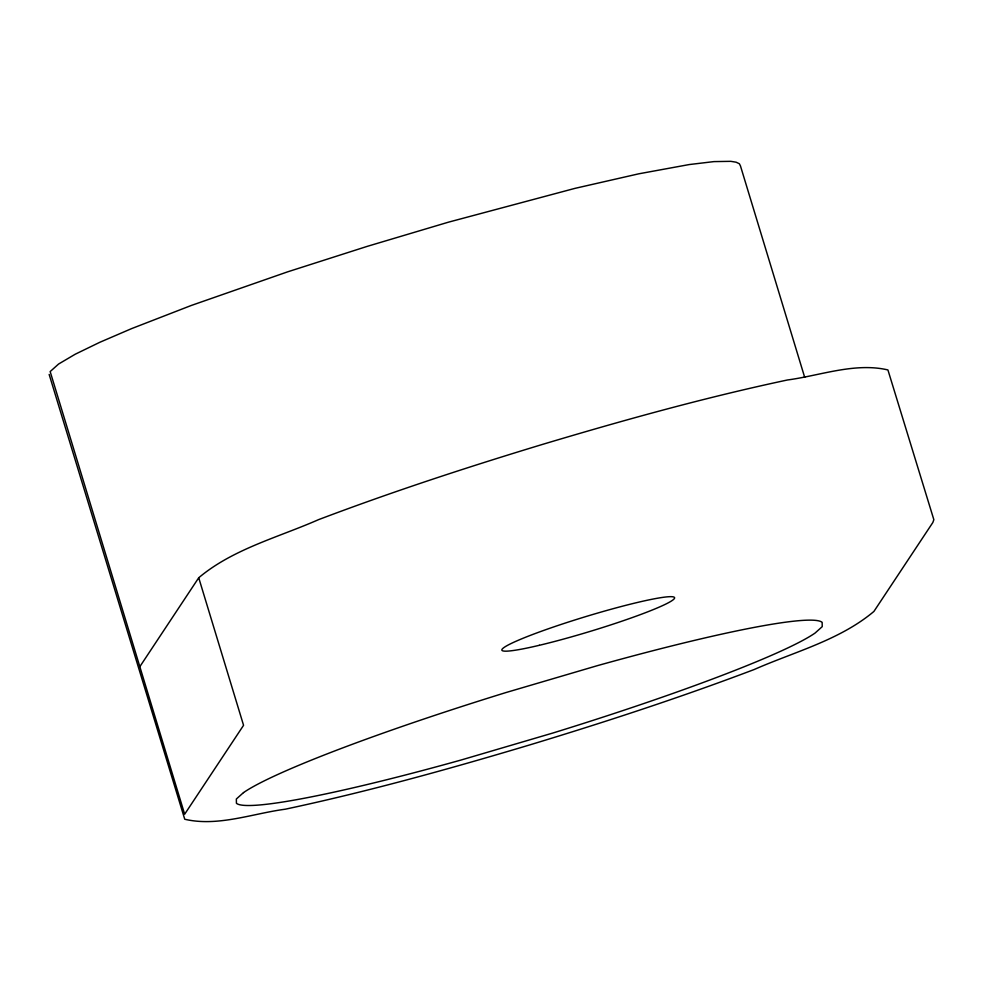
<?xml version="1.0" encoding="UTF-8"?>
<svg xmlns="http://www.w3.org/2000/svg" width="983" height="983" viewBox="0 0 983 983"><rect width="100%" height="100%" fill="white"/><g stroke="black" fill="none" stroke-linecap="round" stroke-linejoin="round"><path stroke-width="1.47" d="M139.832 666.671L198.726 577.758C232.86 549.03 278.201 537.406 318.48 519.675C392.278 491.721 467.33 467.183 542.837 444.304C623.615 420.146 704.922 397.537 787.408 379.991C820.264 375.617 854.927 362.223 887.919 369.94L933.85 519.688L932.83 522.526L873.924 611.426C839.789 640.154 794.461 651.778 754.182 669.521C680.383 697.475 605.331 722.001 529.812 744.893C449.047 769.038 367.728 791.659 285.242 809.206C252.398 813.58 217.722 826.973 184.743 819.244L49.15 374.412M804.696 377.361L740.469 165.943L739.363 163.756L736.132 162.207L730.799 161.335L713.953 161.605L689.255 164.554L638.852 173.794L574.969 188.367L448.371 222.195L367.163 246.389L287.503 271.886L191.218 305.492L131.624 328.605L99.811 342.293L75.261 354.199L58.575 364.042L50.17 371.574L184.657 814.219L243.563 725.307L198.726 577.758M243.501 792.605L236.35 799.007L236.424 803.283A306.966 26.222 -16.9 0 0 461.138 760.006L552.79 733.048A306.966 26.222 -16.9 0 0 815.091 633.04L822.23 626.638L822.157 622.362A306.966 26.222 -16.9 0 0 597.455 665.638L505.803 692.597A306.966 26.222 -16.9 0 0 243.501 792.605M539.36 645.29A90.289 7.717 -16.9 0 0 674.35 598.573A90.289 7.717 -16.9 0 0 550.873 627.904A90.289 7.717 -16.9 0 0 539.36 645.29"/></g></svg>
